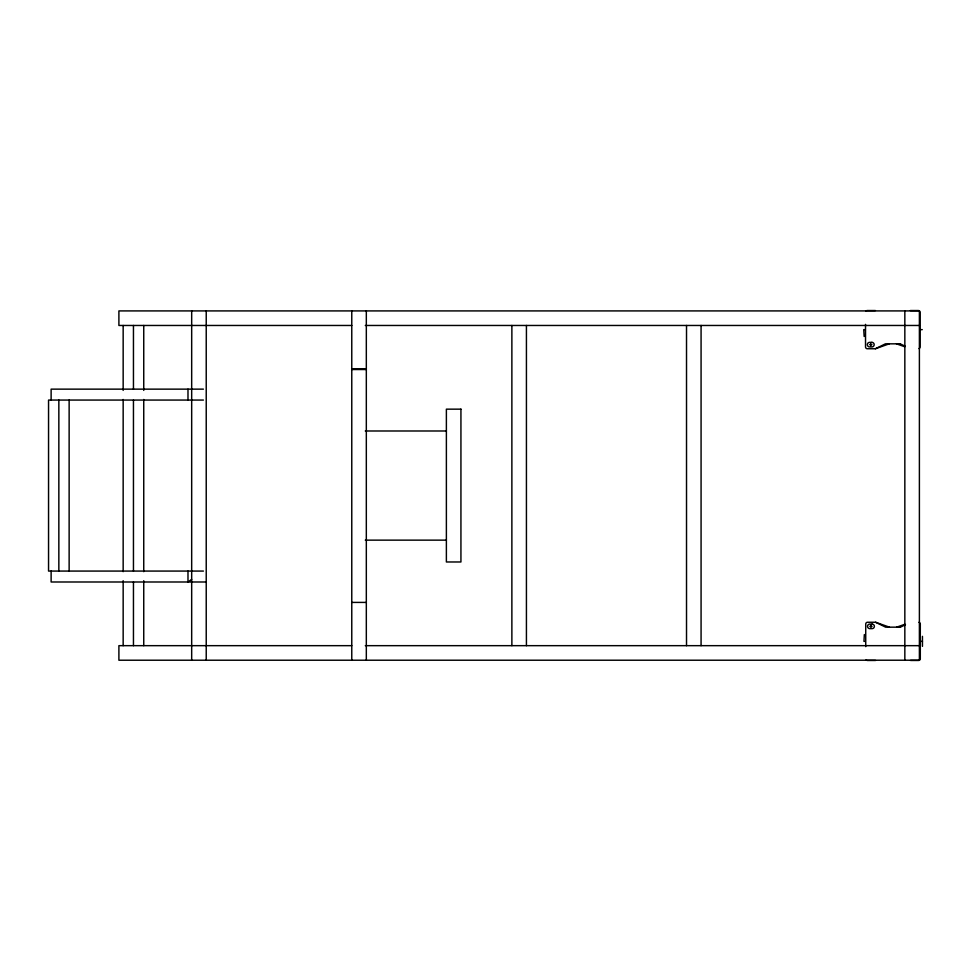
<?xml version="1.0" encoding="UTF-8"?>
<svg xmlns="http://www.w3.org/2000/svg" width="971" height="971" viewBox="0 0 971 971"><rect width="100%" height="100%" fill="white"/><g stroke="black" fill="none" stroke-linecap="round" stroke-linejoin="round"><path stroke-width="1.46" d="M864.348 634.536L863.959 641.358L865.027 641.358M191.675 579.384L187.986 581.993L187.986 571.069M865.525 324.375L865.525 346.926A1.821 1.821 0 0 0 867.346 348.747L875.405 348.747L885.443 343.831L900.19 343.831L905.263 346.283M905.458 624.717L900.384 627.169L896.706 627.169L905.008 624.219M875.405 348.747L889.23 343.831M900.19 343.831L896.512 343.831L904.802 346.781M875.405 310.538L867.346 310.538A1.821 1.821 0 0 0 865.901 311.254M910.337 310.538L918.287 310.538A1.821 1.821 0 0 1 920.107 312.359L920.107 346.926A1.821 1.821 0 0 1 918.991 348.601M351.769 325.467L118.899 325.467L118.899 310.914L919.391 310.914L919.391 660.219L118.899 660.219L118.899 645.666L351.769 645.666M365.314 325.467L919.391 325.467M864.821 329.642L863.753 329.642L864.154 336.464M920.459 329.642L922.256 329.642M869.628 344.644L871.897 344.644M351.769 368.725L366.322 368.725M351.769 369.526L366.322 369.526M203.425 389.14L51.123 389.14L51.123 400.064M203.425 400.064L48.55 400.064L48.55 571.069L203.425 571.069M365.29 430.99L446.381 430.99M365.29 540.143L446.381 540.143M206.228 581.993L51.123 581.993L51.123 571.069M351.769 602.408L366.322 602.408M889.424 627.169L875.599 622.253L867.54 622.253A1.821 1.821 0 0 0 865.731 624.074L865.731 646.625M869.822 626.356L872.092 626.356M900.372 627.169L885.637 627.169L875.599 622.253M920.654 641.358L922.45 641.358M365.314 645.666L919.391 645.666M875.599 660.462L867.54 660.462A1.821 1.821 0 0 1 866.108 659.746M910.531 660.462L918.481 660.462A1.821 1.821 0 0 0 920.302 658.641L920.302 624.074A1.821 1.821 0 0 0 918.954 622.314M922.45 636.357L922.45 646.358M904.838 310.914L904.838 660.219M870.963 625.215L870.963 627.484M870.756 343.516L870.756 345.785M701.074 325.467L701.074 645.666M686.521 325.467L686.521 645.666M526.428 325.467L526.428 645.666M511.875 325.467L511.875 645.666M366.322 310.914L366.322 660.219M351.769 310.914L351.769 660.219M206.228 310.914L206.228 660.219M191.675 310.914L191.675 660.219M187.986 389.14L187.986 400.064M143.744 325.467L143.744 390.415M143.744 399.469L143.744 571.652M143.744 580.719L143.744 645.666M133.452 325.467L133.452 389.14M133.452 400.064L133.452 571.069M133.452 581.993L133.452 645.666M123.159 325.467L123.159 390.415M123.159 399.469L123.159 571.652M123.159 580.719L123.159 645.666M69.135 400.064L69.135 571.069M58.843 400.064L58.843 571.069M871.897 342.375L869.628 342.375A2.27 2.27 0 0 0 867.346 344.644A2.27 2.27 0 0 0 869.628 346.926L871.897 346.926A2.27 2.27 0 0 0 874.167 344.644A2.27 2.27 0 0 0 871.897 342.375M460.934 409.155L446.381 409.155L446.381 561.978L460.934 561.978L460.934 409.155M872.092 624.074L869.822 624.074A2.27 2.27 0 0 0 867.54 626.356A2.27 2.27 0 0 0 869.822 628.625L872.092 628.625A2.27 2.27 0 0 0 874.373 626.356A2.27 2.27 0 0 0 872.092 624.074"/></g></svg>
